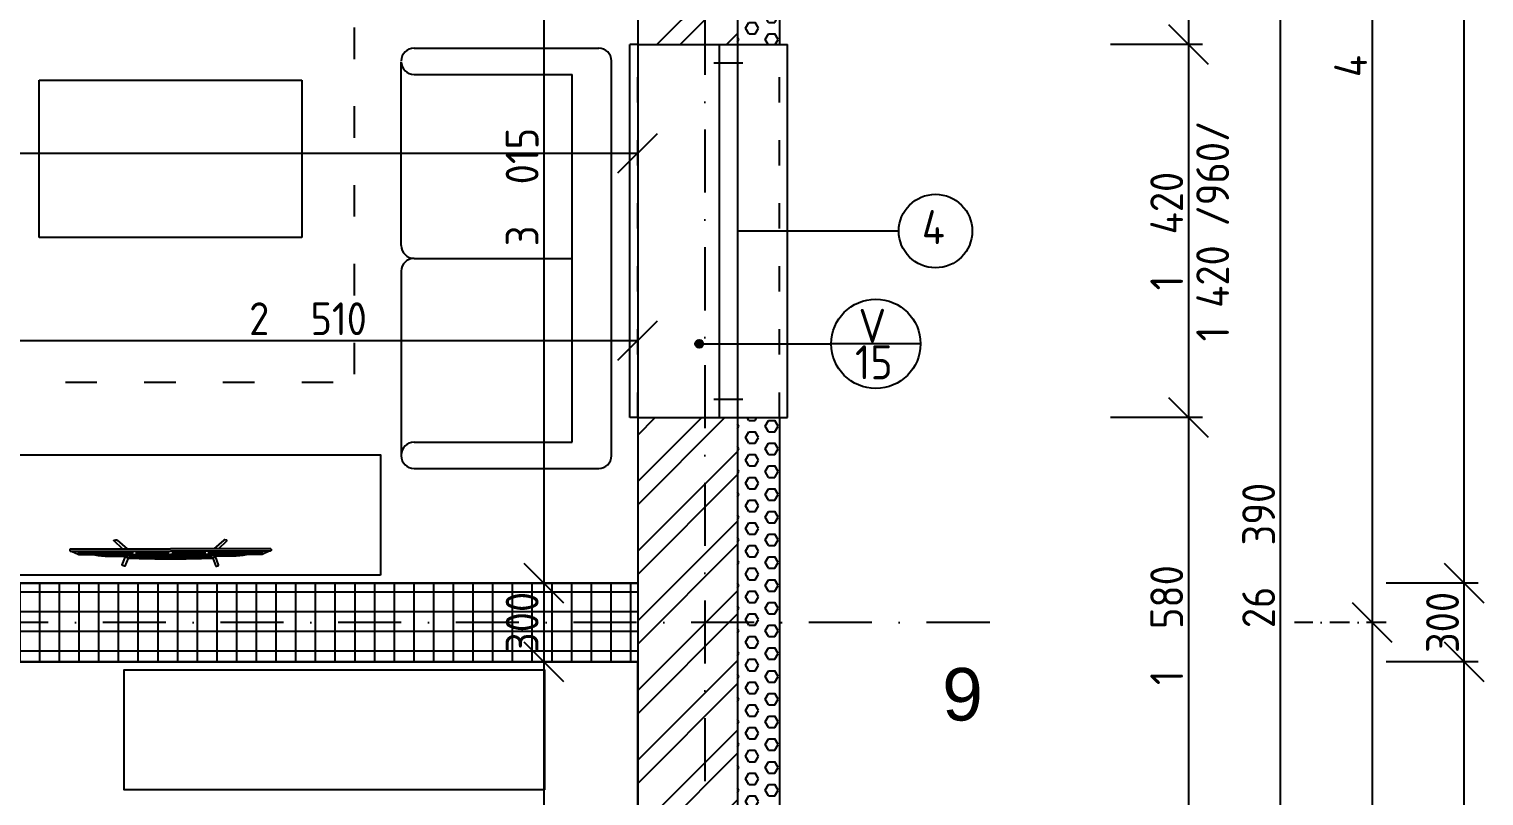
# Model space of a CAD drawing. Extents: x 4511820 to 5180432, y -1526536 to -944957.
# Drawn here: x 5153586 to 5159124, y -1124274 to -1121355 of the extents above; entities that cross this region are included whole.
import ezdxf

# ---------------------------------------------------------------- set-up
doc = ezdxf.new("R2010")
doc.units = 0
doc.header["$MEASUREMENT"] = 0
doc.linetypes.add('ACAD_ISO03W100', pattern=[30, 12, -18])
doc.linetypes.add('BODKOCIARKOVANA_3', pattern=[5.6, 3, -1.3, 0, -1.3])
doc.layers.get('0').update_dxf_attribs({"linetype": 'CONTINUOUS'})
doc.layers.get('Defpoints').update_dxf_attribs({"color": 61, "linetype": 'CONTINUOUS'})
for name, color, linetype in [('KÓTY', 4, 'CONTINUOUS'), ('MÚRY', 1, 'CONTINUOUS'), ('OKNÁ', 143, 'CONTINUOUS'), ('osi', 253, 'CONTINUOUS'), ('Plochy', 41, 'CONTINUOUS'), ('TENKÁ', 7, 'CONTINUOUS'), ('ZARIADENIE', 47, 'CONTINUOUS'), ('ŠRAFY', 82, 'CONTINUOUS')]:
    doc.layers.add(name, color=color, linetype=linetype)
doc.styles.add('styl1', font='arial.ttf')
doc.styles.add('STYLE1', font='isocp.shx')
doc.dimstyles.new('STANDARD-50', dxfattribs={"dimtxt": 125, "dimasz": 150, "dimexe": 10, "dimexo": 200, "dimgap": 20, "dimtad": 1, "dimdsep": 46, "dimlunit": 6, "dimtxsty": 'STYLE1', "dimblk1": 'OBLIQUE', "dimblk2": 'OBLIQUE', "dimsah": 1, "dimcen": 2.5, "dimse1": 1, "dimse2": 1, "dimadec": 0, "dimazin": 0, "dimtfac": 1, "dimtmove": 1, "dimatfit": 3, "dimldrblk": 'OBLIQUE', "dimfxl": 1, "dimtolj": 1, "dimtzin": 0, "dimarcsym": 0})
pattern_1 = [(45, (584112, 91563.12), (-132.5825215, 132.5825215), []), (45, (584200.39, 91563.12), (-132.5825215, 132.5825215), [])]

# ---------------------------------------------------------------- blocks, each defined once
blk = doc.blocks.new('_OBLIQUE')
at = {"color": 0, "linetype": 'ByBlock'}
blk.add_line((-0.5, -0.5), (0.5, 0.5), dxfattribs=at)
blk = doc.blocks.new('*D12549')
at = {"layer": 'Defpoints', "color": 0}
for p in [(5156282.5, -1110164.2), (5156282.5, -1136554.2), (5158349, -1136554.2)]:
    blk.add_point(p, dxfattribs=at)
at = {"layer": 'KÓTY', "color": 0, "lineweight": -2}
blk.add_line((5158349, -1110164.2), (5158349, -1136554.2), dxfattribs=at)
at = {"layer": 'KÓTY', "color": 0, "linetype": 'ByBlock', "lineweight": -2, "xscale": 150, "yscale": 150, "zscale": 150}
for p, rotation in [((5158349, -1110164.2), 90), ((5158349, -1136554.2), 270)]:
    blk.add_blockref('_OBLIQUE', p, dxfattribs=dict(at, rotation=rotation))
at = {"layer": 'KÓTY', "color": 0, "insert": (5158266.5, -1123359.2), "char_height": 125, "attachment_point": 5, "rotation": 90, "style": 'STYLE1'}
blk.add_mtext('\\A1;26ﾠ390', dxfattribs=at)
blk = doc.blocks.new('*D12553')
at = {"layer": 'Defpoints', "color": 0}
for p in [(5156157.5, -1118979.2), (5156157.5, -1123614.2), (5158699, -1123614.2)]:
    blk.add_point(p, dxfattribs=at)
at = {"layer": 'KÓTY', "color": 0, "lineweight": -2}
blk.add_line((5158699, -1118979.2), (5158699, -1123614.2), dxfattribs=at)
at = {"layer": 'KÓTY', "color": 0, "linetype": 'ByBlock', "lineweight": -2, "xscale": 150, "yscale": 150, "zscale": 150}
for p, rotation in [((5158699, -1118979.2), 90), ((5158699, -1123614.2), 270)]:
    blk.add_blockref('_OBLIQUE', p, dxfattribs=dict(at, rotation=rotation))
at = {"layer": 'KÓTY', "color": 0, "insert": (5158616.5, -1121296.7), "char_height": 125, "attachment_point": 5, "rotation": 90, "style": 'STYLE1'}
blk.add_mtext('\\A1;4ﾠ635', dxfattribs=at)
blk = doc.blocks.new('*D12554')
at = {"layer": 'Defpoints', "color": 0}
for p in [(5156157.5, -1123614.2), (5156157.5, -1130034.2), (5158699, -1130034.2)]:
    blk.add_point(p, dxfattribs=at)
at = {"layer": 'KÓTY', "color": 0, "lineweight": -2}
blk.add_line((5158699, -1123614.2), (5158699, -1130034.2), dxfattribs=at)
at = {"layer": 'KÓTY', "color": 0, "linetype": 'ByBlock', "lineweight": -2, "xscale": 150, "yscale": 150, "zscale": 150}
for p, rotation in [((5158699, -1123614.2), 90), ((5158699, -1130034.2), 270)]:
    blk.add_blockref('_OBLIQUE', p, dxfattribs=dict(at, rotation=rotation))
at = {"layer": 'KÓTY', "color": 0, "insert": (5158616.5, -1126824.2), "char_height": 125, "attachment_point": 5, "rotation": 90, "style": 'STYLE1'}
blk.add_mtext('\\A1;6ﾠ420', dxfattribs=at)
blk = doc.blocks.new('*D12563')
at = {"layer": 'Defpoints', "color": 0}
for p in [(5156282.5, -1120164.2), (5156282.5, -1121414.2), (5157999, -1121414.2)]:
    blk.add_point(p, dxfattribs=at)
at = {"layer": 'KÓTY', "color": 0, "lineweight": -2}
blk.add_line((5157999, -1120164.2), (5157999, -1121414.2), dxfattribs=at)
at = {"layer": 'KÓTY', "color": 0, "linetype": 'ByBlock', "lineweight": -2, "xscale": 150, "yscale": 150, "zscale": 150}
for p, rotation in [((5157999, -1120164.2), 90), ((5157999, -1121414.2), 270)]:
    blk.add_blockref('_OBLIQUE', p, dxfattribs=dict(at, rotation=rotation))
at = {"layer": 'KÓTY', "color": 0, "insert": (5157916.5, -1120789.2), "char_height": 125, "attachment_point": 5, "rotation": 90, "style": 'STYLE1'}
blk.add_mtext('\\A1;1ﾠ250', dxfattribs=at)
blk = doc.blocks.new('*D12564')
at = {"layer": 'Defpoints', "color": 0}
for p in [(5156282.5, -1121414.2), (5156282.5, -1122834.2), (5157999, -1122834.2)]:
    blk.add_point(p, dxfattribs=at)
at = {"layer": 'KÓTY', "color": 0, "lineweight": -2}
blk.add_line((5157999, -1121414.2), (5157999, -1122834.2), dxfattribs=at)
at = {"layer": 'KÓTY', "color": 0, "linetype": 'ByBlock', "lineweight": -2, "xscale": 150, "yscale": 150, "zscale": 150}
for p, rotation in [((5157999, -1121414.2), 90), ((5157999, -1122834.2), 270)]:
    blk.add_blockref('_OBLIQUE', p, dxfattribs=dict(at, rotation=rotation))
at = {"layer": 'KÓTY', "color": 0, "insert": (5157916.5, -1122124.2), "char_height": 125, "attachment_point": 5, "rotation": 90, "style": 'STYLE1'}
blk.add_mtext('\\A1;1ﾠ420', dxfattribs=at)
blk = doc.blocks.new('*D12565')
at = {"layer": 'Defpoints', "color": 0}
for p in [(5156282.5, -1122834.2), (5156282.5, -1124414.2), (5157999, -1124414.2)]:
    blk.add_point(p, dxfattribs=at)
at = {"layer": 'KÓTY', "color": 0, "lineweight": -2}
blk.add_line((5157999, -1122834.2), (5157999, -1124414.2), dxfattribs=at)
at = {"layer": 'KÓTY', "color": 0, "linetype": 'ByBlock', "lineweight": -2, "xscale": 150, "yscale": 150, "zscale": 150}
for p, rotation in [((5157999, -1122834.2), 90), ((5157999, -1124414.2), 270)]:
    blk.add_blockref('_OBLIQUE', p, dxfattribs=dict(at, rotation=rotation))
at = {"layer": 'KÓTY', "color": 0, "insert": (5157916.5, -1123624.2), "char_height": 125, "attachment_point": 5, "rotation": 90, "style": 'STYLE1'}
blk.add_mtext('\\A1;1ﾠ580', dxfattribs=at)
blk = doc.blocks.new('*D12599')
at = {"layer": 'Defpoints', "color": 0}
for p in [(5155902.5, -1123764.2), (5159049, -1123764.2), (5155902.5, -1129884.2)]:
    blk.add_point(p, dxfattribs=at)
at = {"layer": 'KÓTY', "color": 0, "lineweight": -2}
blk.add_line((5159049, -1129884.2), (5159049, -1123764.2), dxfattribs=at)
at = {"layer": 'KÓTY', "color": 0, "linetype": 'ByBlock', "lineweight": -2, "xscale": 150, "yscale": 150, "zscale": 150}
for p, rotation in [((5159049, -1123764.2), 90), ((5159049, -1129884.2), 270)]:
    blk.add_blockref('_OBLIQUE', p, dxfattribs=dict(at, rotation=rotation))
at = {"layer": 'KÓTY', "color": 0, "insert": (5158966.5, -1126824.2), "char_height": 125, "attachment_point": 5, "rotation": 90, "style": 'STYLE1'}
blk.add_mtext('\\A1;6ﾠ120', dxfattribs=at)
blk = doc.blocks.new('*D12600')
at = {"layer": 'Defpoints', "color": 0}
for p in [(5155902.5, -1123464.2), (5159049, -1123464.2), (5155902.5, -1123764.2)]:
    blk.add_point(p, dxfattribs=at)
at = {"layer": 'KÓTY', "color": 0, "lineweight": -2}
blk.add_line((5159049, -1123764.2), (5159049, -1123464.2), dxfattribs=at)
at = {"layer": 'KÓTY', "color": 0, "linetype": 'ByBlock', "lineweight": -2, "xscale": 150, "yscale": 150, "zscale": 150}
for p, rotation in [((5159049, -1123464.2), 90), ((5159049, -1123764.2), 270)]:
    blk.add_blockref('_OBLIQUE', p, dxfattribs=dict(at, rotation=rotation))
at = {"layer": 'KÓTY', "color": 0, "insert": (5158966.5, -1123614.2), "char_height": 125, "attachment_point": 5, "rotation": 90, "style": 'STYLE1'}
blk.add_mtext('\\A1;300', dxfattribs=at)
blk = doc.blocks.new('*D12601')
at = {"layer": 'Defpoints', "color": 0}
for p in [(5155902.5, -1117124.2), (5159049, -1117124.2), (5155902.5, -1123464.2)]:
    blk.add_point(p, dxfattribs=at)
at = {"layer": 'KÓTY', "color": 0, "lineweight": -2}
blk.add_line((5159049, -1123464.2), (5159049, -1117124.2), dxfattribs=at)
at = {"layer": 'KÓTY', "color": 0, "linetype": 'ByBlock', "lineweight": -2, "xscale": 150, "yscale": 150, "zscale": 150}
for p, rotation in [((5159049, -1117124.2), 90), ((5159049, -1123464.2), 270)]:
    blk.add_blockref('_OBLIQUE', p, dxfattribs=dict(at, rotation=rotation))
at = {"layer": 'KÓTY', "color": 0, "insert": (5158966.5, -1120294.2), "char_height": 125, "attachment_point": 5, "rotation": 90, "style": 'STYLE1'}
blk.add_mtext('\\A1;6ﾠ340', dxfattribs=at)
blk = doc.blocks.new('konf stol')
at = {"layer": 'ZARIADENIE', "color": 45, "ltscale": 0.25}
for p, q in [((4451679, -1342280.2), (4451679, -1341280.2)), ((4451679, -1341280.2), (4452279, -1341280.2)), ((4452279, -1341280.2), (4452279, -1342280.2)), ((4452279, -1342280.2), (4451679, -1342280.2))]:
    blk.add_line(p, q, dxfattribs=at)
blk = doc.blocks.new('Tv06_top_cad-block.com')
at = {"color": 0}
for points in [[(-161.1, -3.4), (-173.3, 26.2, 0.359324), (-175.3, 27.3, 0.097501), (-182.8, 24.2, 0.350578), (-183.5, 22.1), (-171.1, -10.4)], [(161.1, -3.4), (173.3, 26.2, -0.359324), (175.3, 27.3, -0.097501), (182.8, 24.2, -0.350578), (183.5, 22.1), (171.1, -10.4)], [(-381.9, -38.8, -0.13121), (-383.2, -32.7, -0.169032), (-383, -32.3), (-381.8, -31.1, -0.205713), (-381.3, -30.9), (-378.5, -30.9, 0.118206), (-376.2, -30.4), (-351.4, -18.4, -0.105648), (-345.8, -17), (0, -17)], [(-339.3, -21.2), (-339.3, -21.2, 0.099639), (-344.3, -22.2), (-349.2, -24.6, 0.215889), (-350.7, -26.3, 0.476075), (-349.4, -28, 0.244765)], [(-295.5, -17), (-282, -15, -0.02037), (-255.8, -12, -0.012056), (-227.2, -10.7), (-169.3, -10.7)], [(-182.5, -38.8), (-214.4, -69.1, 0.250582), (-215, -71, 0.266718), (-214.3, -71.9, 0.084688)], [(-214.3, -71.9), (-207.3, -73.1, 0.211205), (-203.3, -72.1), (-165.2, -38.8)], [(-181.8, -17), (-178.5, -14, -0.213415), (-177.3, -13.6), (0, -13.6)], [(-172.1, -13.6, -0.072098), (-159.2, -3, -0.121861), (-158.4, -2.8)], [(-170.1, -10.6, -0.053076), (-160.2, -2.9), (-158.4, -2.8)], [(-147.6, -13.6), (-147.6, -7.5, -0.414214), (-147.4, -7.3), (-146.5, -7.3, -0.414214), (-146.3, -7.5), (-146.3, -13.6)], [(-146.8, -28, 0.414214), (-145, -26.2), (-145, -23, 0.414214), (-146.8, -21.2)], [(-143.9, -13.6), (-143.9, -7.5, -0.414214), (-143.7, -7.3), (-142.7, -7.3, -0.414214), (-142.6, -7.5), (-142.6, -13.6)], [(-140.2, -13.6), (-140.2, -7.5, -0.414214), (-140, -7.3), (-139, -7.3, -0.414214), (-138.8, -7.5), (-138.8, -13.6)], [(-136.4, -13.6), (-136.4, -7.5, -0.414214), (-136.3, -7.3), (-135.3, -7.3, -0.414214), (-135.1, -7.5), (-135.1, -13.6)], [(-132.7, -13.6), (-132.7, -7.5, -0.414214), (-132.5, -7.3), (-131.6, -7.3, -0.414214), (-131.4, -7.5), (-131.4, -13.6)], [(-128.8, -28, -0.414214), (-130.6, -26.2), (-130.6, -23, -0.414214), (-128.8, -21.2)], [(-129, -13.6), (-129, -7.5, -0.414214), (-128.8, -7.3), (-127.9, -7.3, -0.414214), (-127.7, -7.5), (-127.7, -13.6)], [(-125.3, -13.6), (-125.3, -7.5, -0.414214), (-125.1, -7.3), (-124.1, -7.3, -0.414214), (-124, -7.5), (-124, -13.6)], [(-121.6, -13.6), (-121.6, -7.5, -0.414214), (-121.4, -7.3), (-120.4, -7.3, -0.414214), (-120.2, -7.5), (-120.2, -13.6)], [(-117.8, -13.6), (-117.8, -7.5, -0.414214), (-117.7, -7.3), (-116.7, -7.3, -0.414214), (-116.5, -7.5), (-116.5, -13.6)], [(-114.1, -13.6), (-114.1, -7.5, -0.414214), (-113.9, -7.3), (-113, -7.3, -0.414214), (-112.8, -7.5), (-112.8, -13.6)], [(-110.4, -13.6), (-110.4, -7.5, -0.414214), (-110.2, -7.3), (-109.3, -7.3, -0.414214), (-109.1, -7.5), (-109.1, -13.6)], [(-106.7, -13.6), (-106.7, -7.5, -0.414214), (-106.5, -7.3), (-105.5, -7.3, -0.414214), (-105.4, -7.5), (-105.4, -13.6)], [(-103, -13.6), (-103, -7.5, -0.414214), (-102.8, -7.3), (-101.8, -7.3, -0.414214), (-101.6, -7.5), (-101.6, -13.6)], [(-99.2, -13.6), (-99.2, -7.5, -0.414214), (-99.1, -7.3), (-98.1, -7.3, -0.414214), (-97.9, -7.5), (-97.9, -13.6)], [(-95.5, -13.6), (-95.5, -7.5, -0.414214), (-95.3, -7.3), (-94.4, -7.3, -0.414214), (-94.2, -7.5), (-94.2, -13.6)], [(-91.8, -13.6), (-91.8, -7.5, -0.414214), (-91.6, -7.3), (-90.7, -7.3, -0.414214), (-90.5, -7.5), (-90.5, -13.6)], [(-88.1, -13.6), (-88.1, -7.5, -0.414214), (-87.9, -7.3), (-86.9, -7.3, -0.414214), (-86.8, -7.5), (-86.8, -13.6)], [(-84.4, -13.6), (-84.4, -7.5, -0.414214), (-84.2, -7.3), (-83.2, -7.3, -0.414214), (-83, -7.5), (-83, -13.6)], [(-80.6, -13.6), (-80.6, -7.5, -0.414214), (-80.5, -7.3), (-79.5, -7.3, -0.414214), (-79.3, -7.5), (-79.3, -13.6)], [(-76.9, -13.6), (-76.9, -7.5, -0.414214), (-76.7, -7.3), (-75.8, -7.3, -0.414214), (-75.6, -7.5), (-75.6, -13.6)], [(-73.2, -13.6), (-73.2, -7.5, -0.414214), (-73, -7.3), (-72.1, -7.3, -0.414214), (-71.9, -7.5), (-71.9, -13.6)], [(-69.5, -13.6), (-69.5, -7.5, -0.414214), (-69.3, -7.3), (-68.3, -7.3, -0.414214), (-68.2, -7.5), (-68.2, -13.6)], [(-65.8, -13.6), (-65.8, -7.5, -0.414214), (-65.6, -7.3), (-64.6, -7.3, -0.414214), (-64.4, -7.5), (-64.4, -13.6)], [(-62, -13.6), (-62, -7.5, -0.414214), (-61.9, -7.3), (-60.9, -7.3, -0.414214), (-60.7, -7.5), (-60.7, -13.6)], [(-58.3, -13.6), (-58.3, -7.5, -0.414214), (-58.1, -7.3), (-57.2, -7.3, -0.414214), (-57, -7.5), (-57, -13.6)], [(-54.6, -13.6), (-54.6, -7.5, -0.414214), (-54.4, -7.3), (-53.5, -7.3, -0.414214), (-53.3, -7.5), (-53.3, -13.6)], [(-50.9, -13.6), (-50.9, -7.5, -0.414214), (-50.7, -7.3), (-49.7, -7.3, -0.414214), (-49.6, -7.5), (-49.6, -13.6)], [(-47.2, -13.6), (-47.2, -7.5, -0.414214), (-47, -7.3), (-46, -7.3, -0.414214), (-45.8, -7.5), (-45.8, -13.6)], [(-43.4, -13.6), (-43.4, -7.5, -0.414214), (-43.3, -7.3), (-42.3, -7.3, -0.414214), (-42.1, -7.5), (-42.1, -13.6)], [(-39.7, -13.6), (-39.7, -7.5, -0.414214), (-39.5, -7.3), (-38.6, -7.3, -0.414214), (-38.4, -7.5), (-38.4, -13.6)], [(-36, -13.6), (-36, -7.5, -0.414214), (-35.8, -7.3), (-34.9, -7.3, -0.414214), (-34.7, -7.5), (-34.7, -13.6)], [(-32.3, -13.6), (-32.3, -7.5, -0.414214), (-32.1, -7.3), (-31.1, -7.3, -0.414214), (-31, -7.5), (-31, -13.6)], [(-28.6, -13.6), (-28.6, -7.5, -0.414214), (-28.4, -7.3), (-27.4, -7.3, -0.414214), (-27.2, -7.5), (-27.2, -13.6)], [(-24.8, -13.6), (-24.8, -7.5, -0.414214), (-24.7, -7.3), (-23.7, -7.3, -0.414214), (-23.5, -7.5), (-23.5, -13.6)], [(-21.1, -13.6), (-21.1, -7.5, -0.414214), (-20.9, -7.3), (-20, -7.3, -0.414214), (-19.8, -7.5), (-19.8, -13.6)], [(-17.4, -13.6), (-17.4, -7.5, -0.414214), (-17.2, -7.3), (-16.3, -7.3, -0.414214), (-16.1, -7.5), (-16.1, -13.6)], [(-13.7, -13.6), (-13.7, -7.5, -0.414214), (-13.5, -7.3), (-12.5, -7.3, -0.414214), (-12.4, -7.5), (-12.4, -13.6)], [(-10, -13.6), (-10, -7.5, -0.414214), (-9.8, -7.3), (-8.8, -7.3, -0.414214), (-8.6, -7.5), (-8.6, -13.6)], [(-10, -28, 0.414214), (-8.2, -26.2), (-8.2, -23, 0.414214), (-10, -21.2)], [(-6.2, -13.6), (-6.2, -7.5, -0.414214), (-6.1, -7.3), (-5.1, -7.3, -0.414214), (-4.9, -7.5), (-4.9, -13.6)], [(-2.5, -13.6), (-2.5, -7.5, -0.414214), (-2.3, -7.3), (-1.4, -7.3, -0.414214), (-1.2, -7.5), (-1.2, -13.6)], [(181.8, -17), (178.5, -14, 0.213415), (177.3, -13.6), (0, -13.6)], [(381.9, -38.8, 0.13121), (383.2, -32.7, 0.169032), (383, -32.3), (381.8, -31.1, 0.205713), (381.3, -30.9), (378.5, -30.9, -0.118206), (376.2, -30.4), (351.4, -18.4, 0.105648), (345.8, -17), (0, -17)], [(2.5, -13.6), (2.5, -7.5, 0.414214), (2.3, -7.3), (1.4, -7.3, 0.414214), (1.2, -7.5), (1.2, -13.6)], [(6.2, -13.6), (6.2, -7.5, 0.414214), (6.1, -7.3), (5.1, -7.3, 0.414214), (4.9, -7.5), (4.9, -13.6)], [(10, -28, -0.414214), (8.2, -26.2), (8.2, -23, -0.414214), (10, -21.2)], [(10, -13.6), (10, -7.5, 0.414214), (9.8, -7.3), (8.8, -7.3, 0.414214), (8.6, -7.5), (8.6, -13.6)], [(13.7, -13.6), (13.7, -7.5, 0.414214), (13.5, -7.3), (12.5, -7.3, 0.414214), (12.4, -7.5), (12.4, -13.6)], [(17.4, -13.6), (17.4, -7.5, 0.414214), (17.2, -7.3), (16.3, -7.3, 0.414214), (16.1, -7.5), (16.1, -13.6)], [(21.1, -13.6), (21.1, -7.5, 0.414214), (20.9, -7.3), (20, -7.3, 0.414214), (19.8, -7.5), (19.8, -13.6)], [(24.8, -13.6), (24.8, -7.5, 0.414214), (24.7, -7.3), (23.7, -7.3, 0.414214), (23.5, -7.5), (23.5, -13.6)], [(28.6, -13.6), (28.6, -7.5, 0.414214), (28.4, -7.3), (27.4, -7.3, 0.414214), (27.2, -7.5), (27.2, -13.6)], [(32.3, -13.6), (32.3, -7.5, 0.414214), (32.1, -7.3), (31.1, -7.3, 0.414214), (31, -7.5), (31, -13.6)], [(36, -13.6), (36, -7.5, 0.414214), (35.8, -7.3), (34.9, -7.3, 0.414214), (34.7, -7.5), (34.7, -13.6)], [(39.7, -13.6), (39.7, -7.5, 0.414214), (39.5, -7.3), (38.6, -7.3, 0.414214), (38.4, -7.5), (38.4, -13.6)], [(43.4, -13.6), (43.4, -7.5, 0.414214), (43.3, -7.3), (42.3, -7.3, 0.414214), (42.1, -7.5), (42.1, -13.6)], [(47.2, -13.6), (47.2, -7.5, 0.414214), (47, -7.3), (46, -7.3, 0.414214), (45.8, -7.5), (45.8, -13.6)], [(50.9, -13.6), (50.9, -7.5, 0.414214), (50.7, -7.3), (49.7, -7.3, 0.414214), (49.6, -7.5), (49.6, -13.6)], [(54.6, -13.6), (54.6, -7.5, 0.414214), (54.4, -7.3), (53.5, -7.3, 0.414214), (53.3, -7.5), (53.3, -13.6)], [(58.3, -13.6), (58.3, -7.5, 0.414214), (58.1, -7.3), (57.2, -7.3, 0.414214), (57, -7.5), (57, -13.6)], [(62, -13.6), (62, -7.5, 0.414214), (61.9, -7.3), (60.9, -7.3, 0.414214), (60.7, -7.5), (60.7, -13.6)], [(65.8, -13.6), (65.8, -7.5, 0.414214), (65.6, -7.3), (64.6, -7.3, 0.414214), (64.4, -7.5), (64.4, -13.6)], [(69.5, -13.6), (69.5, -7.5, 0.414214), (69.3, -7.3), (68.3, -7.3, 0.414214), (68.2, -7.5), (68.2, -13.6)], [(73.2, -13.6), (73.2, -7.5, 0.414214), (73, -7.3), (72.1, -7.3, 0.414214), (71.9, -7.5), (71.9, -13.6)], [(76.9, -13.6), (76.9, -7.5, 0.414214), (76.7, -7.3), (75.8, -7.3, 0.414214), (75.6, -7.5), (75.6, -13.6)], [(80.6, -13.6), (80.6, -7.5, 0.414214), (80.5, -7.3), (79.5, -7.3, 0.414214), (79.3, -7.5), (79.3, -13.6)], [(84.4, -13.6), (84.4, -7.5, 0.414214), (84.2, -7.3), (83.2, -7.3, 0.414214), (83, -7.5), (83, -13.6)], [(88.1, -13.6), (88.1, -7.5, 0.414214), (87.9, -7.3), (86.9, -7.3, 0.414214), (86.8, -7.5), (86.8, -13.6)], [(91.8, -13.6), (91.8, -7.5, 0.414214), (91.6, -7.3), (90.7, -7.3, 0.414214), (90.5, -7.5), (90.5, -13.6)], [(95.5, -13.6), (95.5, -7.5, 0.414214), (95.3, -7.3), (94.4, -7.3, 0.414214), (94.2, -7.5), (94.2, -13.6)], [(99.2, -13.6), (99.2, -7.5, 0.414214), (99.1, -7.3), (98.1, -7.3, 0.414214), (97.9, -7.5), (97.9, -13.6)], [(103, -13.6), (103, -7.5, 0.414214), (102.8, -7.3), (101.8, -7.3, 0.414214), (101.6, -7.5), (101.6, -13.6)], [(106.7, -13.6), (106.7, -7.5, 0.414214), (106.5, -7.3), (105.5, -7.3, 0.414214), (105.4, -7.5), (105.4, -13.6)], [(110.4, -13.6), (110.4, -7.5, 0.414214), (110.2, -7.3), (109.3, -7.3, 0.414214), (109.1, -7.5), (109.1, -13.6)], [(114.1, -13.6), (114.1, -7.5, 0.414214), (113.9, -7.3), (113, -7.3, 0.414214), (112.8, -7.5), (112.8, -13.6)], [(117.8, -13.6), (117.8, -7.5, 0.414214), (117.7, -7.3), (116.7, -7.3, 0.414214), (116.5, -7.5), (116.5, -13.6)], [(121.6, -13.6), (121.6, -7.5, 0.414214), (121.4, -7.3), (120.4, -7.3, 0.414214), (120.2, -7.5), (120.2, -13.6)], [(125.3, -13.6), (125.3, -7.5, 0.414214), (125.1, -7.3), (124.1, -7.3, 0.414214), (124, -7.5), (124, -13.6)], [(129, -13.6), (129, -7.5, 0.414214), (128.8, -7.3), (127.9, -7.3, 0.414214), (127.7, -7.5), (127.7, -13.6)], [(128.8, -28, 0.414214), (130.6, -26.2), (130.6, -23, 0.414214), (128.8, -21.2)], [(132.7, -13.6), (132.7, -7.5, 0.414214), (132.5, -7.3), (131.6, -7.3, 0.414214), (131.4, -7.5), (131.4, -13.6)], [(136.4, -13.6), (136.4, -7.5, 0.414214), (136.3, -7.3), (135.3, -7.3, 0.414214), (135.1, -7.5), (135.1, -13.6)], [(140.2, -13.6), (140.2, -7.5, 0.414214), (140, -7.3), (139, -7.3, 0.414214), (138.8, -7.5), (138.8, -13.6)], [(143.9, -13.6), (143.9, -7.5, 0.414214), (143.7, -7.3), (142.7, -7.3, 0.414214), (142.6, -7.5), (142.6, -13.6)], [(146.8, -28, -0.414214), (145, -26.2), (145, -23, -0.414214), (146.8, -21.2)], [(147.6, -13.6), (147.6, -7.5, 0.414214), (147.4, -7.3), (146.5, -7.3, 0.414214), (146.3, -7.5), (146.3, -13.6)], [(172.1, -13.6, 0.072098), (159.2, -3, 0.121861), (158.4, -2.8)], [(170.1, -10.6, 0.053076), (160.2, -2.9), (158.4, -2.8)], [(214.3, -71.9), (207.3, -73.1, -0.211205), (203.3, -72.1), (165.2, -38.8)], [(295.5, -17), (282, -15, 0.02037), (255.8, -12, 0.012056), (227.2, -10.7), (169.3, -10.7)], [(182.5, -38.8), (214.4, -69.1, -0.250582), (215, -71, -0.266718), (214.3, -71.9, -0.084688)], [(339.3, -21.2), (339.3, -21.2, -0.099639), (344.3, -22.2), (349.2, -24.6, -0.215889), (350.7, -26.3, -0.476075), (349.4, -28, -0.244765)]]:
    blk.add_lwpolyline(points, format="xyb", dxfattribs=at)
for points in [[(-381.9, -38.8), (0, -38.8)], [(-378.5, -30.9), (0, -30.9)], [(-349.4, -28), (-146.8, -28)], [(-339.3, -21.2), (-146.8, -21.2)], [(-158.6, -6.5), (0, -6.5)], [(-128.8, -21.2), (-10, -21.2)], [(-128.8, -28), (-10, -28)], [(158.6, -6.5), (0, -6.5)], [(378.5, -30.9), (0, -30.9)], [(381.9, -38.8), (0, -38.8)], [(128.8, -21.2), (10, -21.2)], [(128.8, -28), (10, -28)], [(339.3, -21.2), (146.8, -21.2)], [(349.4, -28), (146.8, -28)]]:
    blk.add_lwpolyline(points, dxfattribs=at)
for centre, radius, start, end in [((0, -4564), 4564, 90, 91.9893), ((0, -4564), 4564, 88.0107, 90), ((-170.5, -10.1), 0.6, 200.9784, 314.0295), ((170.5, -10.1), 0.6, 225.9705, 339.0216)]:
    blk.add_arc(centre, radius, start, end, dxfattribs=at)
blk = doc.blocks.new('TV')
at = {"layer": 'ZARIADENIE', "color": 8}
blk.add_blockref('Tv06_top_cad-block.com', (4448198.7, -1316337.8), dxfattribs=at)
blk = doc.blocks.new('*D17790')
at = {"layer": 'Defpoints', "color": 0}
for p in [(5149437.5, -1121827.5), (5155902.5, -1121827.5), (5155902.5, -1121827.5)]:
    blk.add_point(p, dxfattribs=at)
at = {"layer": 'KÓTY', "color": 0, "lineweight": -2}
blk.add_line((5149437.5, -1121827.5), (5155902.5, -1121827.5), dxfattribs=at)
at = {"layer": 'KÓTY', "color": 0, "linetype": 'ByBlock', "lineweight": -2, "xscale": 150, "yscale": 150, "zscale": 150, "rotation": 180}
blk.add_blockref('_OBLIQUE', (5149437.5, -1121827.5), dxfattribs=at)
at = {"layer": 'KÓTY', "color": 0, "linetype": 'ByBlock', "lineweight": -2, "xscale": 150, "yscale": 150, "zscale": 150}
blk.add_blockref('_OBLIQUE', (5155902.5, -1121827.5), dxfattribs=at)
at = {"layer": 'KÓTY', "color": 0, "insert": (5152670, -1121745), "char_height": 125, "attachment_point": 5, "style": 'STYLE1'}
blk.add_mtext('\\A1;6ﾠ465', dxfattribs=at)
blk = doc.blocks.new('*D18148')
at = {"layer": 'Defpoints', "color": 0}
for p in [(5155902.5, -1120449.2), (5155545, -1123464.2), (5155902.5, -1123464.2)]:
    blk.add_point(p, dxfattribs=at)
at = {"layer": 'KÓTY', "color": 0, "lineweight": -2}
blk.add_line((5155545, -1120449.2), (5155545, -1123464.2), dxfattribs=at)
at = {"layer": 'KÓTY', "color": 0, "linetype": 'ByBlock', "lineweight": -2, "xscale": 150, "yscale": 150, "zscale": 150}
for p, rotation in [((5155545, -1120449.2), 90), ((5155545, -1123464.2), 270)]:
    blk.add_blockref('_OBLIQUE', p, dxfattribs=dict(at, rotation=rotation))
at = {"layer": 'KÓTY', "color": 0, "insert": (5155462.5, -1121956.7), "char_height": 125, "attachment_point": 5, "rotation": 90, "style": 'STYLE1'}
blk.add_mtext('\\A1;3ﾠ015', dxfattribs=at)
blk = doc.blocks.new('*D18149')
at = {"layer": 'Defpoints', "color": 0}
for p in [(5155902.5, -1123464.2), (5155545, -1123764.2), (5155902.5, -1123764.2)]:
    blk.add_point(p, dxfattribs=at)
at = {"layer": 'KÓTY', "color": 0, "lineweight": -2}
blk.add_line((5155545, -1123464.2), (5155545, -1123764.2), dxfattribs=at)
at = {"layer": 'KÓTY', "color": 0, "linetype": 'ByBlock', "lineweight": -2, "xscale": 150, "yscale": 150, "zscale": 150}
for p, rotation in [((5155545, -1123464.2), 90), ((5155545, -1123764.2), 270)]:
    blk.add_blockref('_OBLIQUE', p, dxfattribs=dict(at, rotation=rotation))
at = {"layer": 'KÓTY', "color": 0, "insert": (5155462.5, -1123614.2), "char_height": 125, "attachment_point": 5, "rotation": 90, "style": 'STYLE1'}
blk.add_mtext('\\A1;300', dxfattribs=at)
blk = doc.blocks.new('*D18150')
at = {"layer": 'Defpoints', "color": 0}
for p in [(5155902.5, -1123764.2), (5155545, -1126769.2), (5155902.5, -1126769.2)]:
    blk.add_point(p, dxfattribs=at)
at = {"layer": 'KÓTY', "color": 0, "lineweight": -2}
blk.add_line((5155545, -1123764.2), (5155545, -1126769.2), dxfattribs=at)
at = {"layer": 'KÓTY', "color": 0, "linetype": 'ByBlock', "lineweight": -2, "xscale": 150, "yscale": 150, "zscale": 150}
for p, rotation in [((5155545, -1123764.2), 90), ((5155545, -1126769.2), 270)]:
    blk.add_blockref('_OBLIQUE', p, dxfattribs=dict(at, rotation=rotation))
at = {"layer": 'KÓTY', "color": 0, "insert": (5155462.5, -1125266.7), "char_height": 125, "attachment_point": 5, "rotation": 90, "style": 'STYLE1'}
blk.add_mtext('\\A1;3ﾠ005', dxfattribs=at)
blk = doc.blocks.new('*D18173')
at = {"layer": 'Defpoints', "color": 0}
for p in [(5155902.5, -1122540.5), (5153392.5, -1122714.2), (5155902.5, -1123464.2)]:
    blk.add_point(p, dxfattribs=at)
at = {"layer": 'KÓTY', "color": 0, "lineweight": -2}
blk.add_line((5153392.5, -1122540.5), (5155902.5, -1122540.5), dxfattribs=at)
at = {"layer": 'KÓTY', "color": 0, "linetype": 'ByBlock', "lineweight": -2, "xscale": 150, "yscale": 150, "zscale": 150, "rotation": 180}
blk.add_blockref('_OBLIQUE', (5153392.5, -1122540.5), dxfattribs=at)
at = {"layer": 'KÓTY', "color": 0, "linetype": 'ByBlock', "lineweight": -2, "xscale": 150, "yscale": 150, "zscale": 150}
blk.add_blockref('_OBLIQUE', (5155902.5, -1122540.5), dxfattribs=at)
at = {"layer": 'KÓTY', "color": 0, "insert": (5154647.5, -1122458), "char_height": 125, "attachment_point": 5, "style": 'STYLE1'}
blk.add_mtext('\\A1;2ﾠ510', dxfattribs=at)

msp = doc.modelspace()

# ---------------------------------------------------------------- hatches: boundary and pattern name
at = {"layer": 'TENKÁ'}
h = msp.add_hatch(color=256, dxfattribs=at)
h.dxf.hatch_style = 1
h.paths.add_polyline_path([(5156151.827, -1122553.457, 2.41421356), (5156136.827, -1122568.457, 0.41421356)])
at = {"layer": 'ŠRAFY'}
h = msp.add_hatch(dxfattribs=at)
h.set_pattern_fill('ANSI32', color=256, scale=500)
h.set_pattern_definition(pattern_1)
h.paths.add_polyline_path([(5156212.5, -1121414.191), (5156282.5, -1121414.191), (5156282.5, -1120164.191), (5156212.5, -1120164.191), (5155902.5, -1120164.191), (5155902.5, -1120334.191), (5155902.5, -1120449.191), (5155902.5, -1121414.191)])
h = msp.add_hatch(dxfattribs=at)
h.set_pattern_fill('HEX', color=256, scale=200)
h.paths.add_polyline_path([(5156442.5, -1121414.191), (5156442.5, -1120164.191), (5156282.5, -1120164.191), (5156282.5, -1121414.191)])
h = msp.add_hatch(dxfattribs=at)
h.set_pattern_fill('ANSI32', color=256, scale=500)
h.set_pattern_definition(pattern_1)
h.paths.add_polyline_path([(5156282.5, -1124414.191), (5156282.5, -1122834.191), (5156212.5, -1122834.191), (5155902.5, -1122834.191), (5155902.5, -1123464.191), (5155902.5, -1123764.191), (5155902.5, -1124414.191), (5156212.5, -1124414.191)])
h = msp.add_hatch(dxfattribs=at)
h.set_pattern_fill('HEX', color=256, scale=200)
h.paths.add_polyline_path([(5156282.5, -1122834.191), (5156282.5, -1124414.191), (5156442.5, -1124414.191), (5156442.5, -1122834.191)])
at = {"layer": 'ŠRAFY', "ltscale": 0.25}
h = msp.add_hatch(dxfattribs=at)
h.set_pattern_fill('ANSI37', color=256, scale=600, angle=45)
h.set_pattern_definition([(90, (-3307273.674, 668852.734), (-75, 1e-14), []), (180, (-3307273.674, 668852.734), (-1e-14, -75), [])])
h.paths.add_polyline_path([(5149277.5, -1123764.191), (5149392.5, -1123764.191), (5149437.5, -1123764.191), (5149962.5, -1123764.191), (5150682.5, -1123764.191), (5151402.5, -1123764.191), (5151517.5, -1123764.191), (5155902.5, -1123764.191), (5155902.5, -1123464.191), (5150032.5, -1123464.191), (5149432.5, -1123464.191), (5149322.5, -1123464.191), (5149277.5, -1123464.191)])

# ---------------------------------------------------------------- linework, layer by layer
at = {"layer": 'KÓTY', "ltscale": 0.25}
for p, q in [((5158052.403, -1121414.191), (5157702.403, -1121414.191)), ((5158052.403, -1122834.191), (5157702.403, -1122834.191))]:
    msp.add_line(p, q, dxfattribs=at)
at = {"layer": 'KÓTY', "ltscale": 25}
for p, q in [((5159102.403, -1123464.191), (5158752.403, -1123464.191)), ((5159102.403, -1123764.191), (5158752.403, -1123764.191))]:
    msp.add_line(p, q, dxfattribs=at)
at = {"layer": 'KÓTY', "linetype": 'BODKOCIARKOVANA_3', "ltscale": 25}
msp.add_line((5158752.403, -1123614.191), (5158402.403, -1123614.191), dxfattribs=at)
at = {"layer": 'MÚRY'}
for p, q in [((5156442.5, -1120164.191), (5156442.5, -1121414.191)), ((5156442.5, -1120164.191), (5156442.5, -1121414.191)), ((5155902.5, -1120449.191), (5155902.5, -1121414.191)), ((5155902.5, -1121414.191), (5156442.5, -1121414.191)), ((5155902.5, -1122834.191), (5155902.5, -1123464.191)), ((5155902.5, -1122834.191), (5156442.5, -1122834.191)), ((5156442.5, -1122834.191), (5156442.5, -1124414.191)), ((5149437.5, -1123464.191), (5155902.5, -1123464.191)), ((5151517.5, -1123764.191), (5155902.5, -1123764.191)), ((5155902.5, -1123764.191), (5155902.5, -1124414.191))]:
    msp.add_line(p, q, dxfattribs=at)
at = {"layer": 'OKNÁ', "ltscale": 0.25}
for p, q in [((5156212.5, -1121414.191), (5156212.5, -1122834.191)), ((5156282.5, -1121414.191), (5156282.5, -1122834.191)), ((5156192.5, -1121484.191), (5156302.5, -1121484.191)), ((5156192.5, -1121484.191), (5156302.5, -1121484.191)), ((5156896.354, -1122124.191), (5156282.5, -1122124.191)), ((5156192.5, -1122764.191), (5156302.5, -1122764.191)), ((5156192.5, -1122764.191), (5156302.5, -1122764.191))]:
    msp.add_line(p, q, dxfattribs=at)
msp.add_circle((5157036.354, -1122124.191), 140, dxfattribs=at)
at = {"layer": 'osi', "linetype": 'BODKOCIARKOVANA_3', "ltscale": 80}
for p, q in [((5156157.5, -1109191.097), (5156157.5, -1141119)), ((5157242.5, -1123614.191), (5093572.5, -1123614.191))]:
    msp.add_line(p, q, dxfattribs=at)
at = {"layer": 'Plochy'}
for points in [[(5155902.5, -1123464.191), (5149432.5, -1123464.191), (5149432.5, -1120449.191), (5151492.5, -1120449.191), (5151492.5, -1118509.191), (5152592.5, -1118509.191), (5152592.5, -1120449.191), (5155902.5, -1120449.191)], [(5155902.5, -1123764.191), (5151517.5, -1123764.191), (5151517.5, -1126769.191), (5155902.5, -1126769.191)]]:
    msp.add_lwpolyline(points, close=True, dxfattribs=at)
at = {"layer": 'TENKÁ'}
for p, q in [((5156282.5, -1120164.191), (5156282.5, -1121414.191)), ((5156282.5, -1120164.191), (5156282.5, -1121414.191)), ((5156282.5, -1122584.191), (5156282.5, -1124414.191)), ((5156282.5, -1122834.191), (5156282.5, -1124414.191)), ((5155902.5, -1123464.191), (5155902.5, -1123764.191))]:
    msp.add_line(p, q, dxfattribs=at)
at = {"layer": 'TENKÁ', "ltscale": 0.25}
for p, q in [((5155872.5, -1122834.191), (5155872.5, -1121414.191)), ((5155902.5, -1121414.191), (5155872.5, -1121414.191)), ((5156442.5, -1121414.191), (5156472.5, -1121414.191)), ((5156472.5, -1122834.191), (5156472.5, -1121414.191)), ((5156136.827, -1122553.457), (5156639.229, -1122553.457)), ((5156979.229, -1122553.457), (5156639.229, -1122553.457)), ((5155902.5, -1122834.191), (5155872.5, -1122834.191)), ((5156442.5, -1122834.191), (5156472.5, -1122834.191))]:
    msp.add_line(p, q, dxfattribs=at)
at = {"layer": 'TENKÁ', "linetype": 'ACAD_ISO03W100', "ltscale": 8}
for p, q in [((5155902.5, -1122834.191), (5155902.5, -1121414.191)), ((5156442.5, -1122834.191), (5156442.5, -1121414.191))]:
    msp.add_line(p, q, dxfattribs=at)
at = {"layer": 'TENKÁ', "ltscale": 0.25}
msp.add_circle((5156809.229, -1122553.457), 170, dxfattribs=at)
at = {"layer": 'TENKÁ'}
msp.add_circle((5156136.827, -1122553.457), 15, dxfattribs=at)
at = {"layer": 'ZARIADENIE', "color": 30, "linetype": 'ACAD_ISO03W100', "ltscale": 10}
for p in [(5154823.67, -1121349.191), (5153423.67, -1122699.191)]:
    msp.add_line(p, (5154823.67, -1122699.191), dxfattribs=at)
at = {"layer": 'ZARIADENIE', "color": 30, "ltscale": 0.25}
for p, q in [((5155051.064, -1121428.021), (5155753.936, -1121428.021)), ((5155002.5, -1122179.457), (5155002.5, -1121479.457)), ((5155051.064, -1121528.021), (5155652.5, -1121528.021)), ((5155652.5, -1122928.021), (5155652.5, -1121528.021)), ((5155802.5, -1122979.457), (5155802.5, -1121476.586)), ((5155051.064, -1122228.021), (5155652.5, -1122228.021)), ((5155002.5, -1122276.586), (5155002.5, -1122979.457)), ((5155051.064, -1122928.021), (5155652.5, -1122928.021)), ((5155051.064, -1123028.021), (5155753.936, -1123028.021))]:
    msp.add_line(p, q, dxfattribs=at)
at = {"layer": 'ZARIADENIE', "color": 45, "ltscale": 0.25}
for points in [[(5154923.67, -1123434.191), (5153323.67, -1123434.191), (5153323.67, -1122976.424), (5154923.67, -1122976.424)], [(5155547.5, -1124251.959), (5153947.5, -1124251.959), (5153947.5, -1123794.191), (5155547.5, -1123794.191)]]:
    msp.add_lwpolyline(points, close=True, dxfattribs=at)
at = {"layer": 'ZARIADENIE', "color": 30, "ltscale": 0.25}
for centre, start, end in [((5155051.064, -1121476.586), 90, 180), ((5155753.936, -1121476.586), 0, 90), ((5155051.064, -1121479.457), 180, 270), ((5155051.064, -1122179.457), 180, 270), ((5155051.064, -1122276.586), 90, 180), ((5155051.064, -1122976.586), 90, 180), ((5155051.064, -1122979.457), 180, 270), ((5155753.936, -1122979.457), 270, 0)]:
    msp.add_arc(centre, 48.564, start, end, dxfattribs=at)

# ---------------------------------------------------------------- block references
at = {"layer": 'Plochy', "color": 2, "xscale": -1, "rotation": 180}
msp.add_blockref('TV', (705924.952, -2439710.851), dxfattribs=at)
at = {"layer": 'ZARIADENIE', "rotation": 90.00000000000001}
msp.add_blockref('konf stol', (3812343.479, -5573828.191), dxfattribs=at)

# ---------------------------------------------------------------- texts
at = {"layer": 'KÓTY', "insert": (5158091.457, -1122124.191), "char_height": 125, "attachment_point": 5, "rotation": 90, "style": 'STYLE1'}
msp.add_mtext('\\A1;1 420 /960/', dxfattribs=at)
at = {"layer": 'TENKÁ', "style": 'STYLE1'}
for s, p in [('4', (5156984.323, -1122174.191)), ('V', (5156743.199, -1122549.957)), ('15', (5156729.699, -1122688.594))]:
    msp.add_text(s, height=130, dxfattribs=at).set_placement(p)
at = {"layer": 'TENKÁ', "ltscale": 0.25, "style": 'styl1'}
msp.add_text('9', height=200, dxfattribs=at).set_placement((5157061.554, -1123987.461))

# ---------------------------------------------------------------- dimensions: what is measured, and where the dimension line sits
at = {"layer": 'KÓTY'}
for base, p1, p2, angle, picture, middle in [((5158349, -1136554.191), (5156282.5, -1110164.191), (5156282.5, -1136554.191), 90, '*D12549', (5158266.457, -1123359.191)), ((5159049, -1117124.191), (5155902.5, -1123464.191), (5155902.5, -1117124.191), 90, '*D12601', (5158966.457, -1120294.191)), ((5158699, -1123614.191), (5156157.5, -1118979.191), (5156157.5, -1123614.191), 90, '*D12553', (5158616.457, -1121296.691)), ((5157999, -1121414.191), (5156282.5, -1120164.191), (5156282.5, -1121414.191), 90, '*D12563', (5157916.457, -1120789.191)), ((5155545, -1123464.191), (5155902.5, -1120449.191), (5155902.5, -1123464.191), 90, '*D18148', (5155462.457, -1121956.691)), ((5157999, -1122834.191), (5156282.5, -1121414.191), (5156282.5, -1122834.191), 90, '*D12564', (5157916.457, -1122124.191)), ((5155902.5, -1122540.5), (5153392.5, -1122714.191), (5155902.5, -1123464.191), 180, '*D18173', (5154647.5, -1122457.957)), ((5157999, -1124414.191), (5156282.5, -1122834.191), (5156282.5, -1124414.191), 90, '*D12565', (5157916.457, -1123624.191)), ((5155545, -1123764.191), (5155902.5, -1123464.191), (5155902.5, -1123764.191), 90, '*D18149', (5155462.5, -1123614.191)), ((5159049, -1123464.191), (5155902.5, -1123764.191), (5155902.5, -1123464.191), 90, '*D12600', (5158966.5, -1123614.191)), ((5158699, -1130034.191), (5156157.5, -1123614.191), (5156157.5, -1130034.191), 90, '*D12554', (5158616.457, -1126824.191)), ((5155545, -1126769.191), (5155902.5, -1123764.191), (5155902.5, -1126769.191), 90, '*D18150', (5155462.457, -1125266.691)), ((5159049, -1123764.191), (5155902.5, -1129884.191), (5155902.5, -1123764.191), 90, '*D12599', (5158966.457, -1126824.191))]:
    dim = msp.add_linear_dim(base=base, p1=p1, p2=p2, angle=angle, dimstyle='STANDARD-50', dxfattribs=at)
    dim.commit()
    dim.dimension.update_dxf_attribs({"geometry": picture, "text_midpoint": middle})
dim = msp.add_linear_dim(base=(5155902.5, -1121827.5), p1=(5149437.5, -1121827.5), p2=(5155902.5, -1121827.5), dimstyle='STANDARD-50', dxfattribs=at)
dim.commit()
dim.dimension.update_dxf_attribs({"geometry": '*D17790', "text_midpoint": (5152670, -1121744.957)})

doc.saveas('drawing.dxf')
